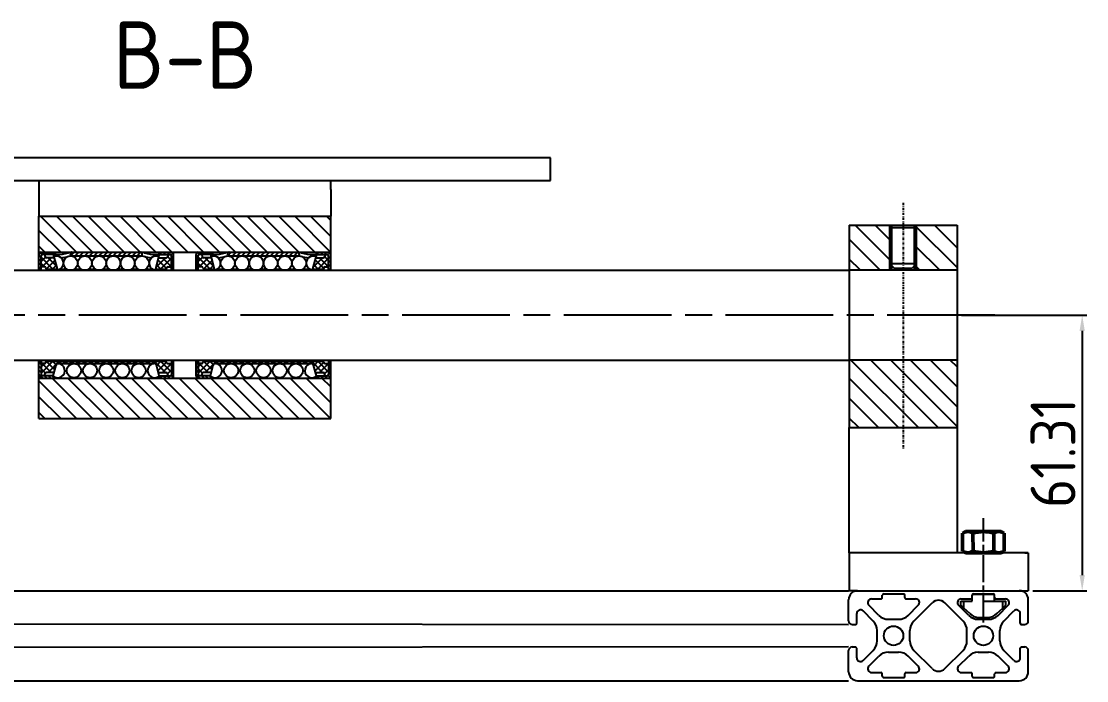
# Model space of a CAD drawing. Header units: millimetres. Extents: x 825 to 4294, y 1031 to 3282.
# Drawn here: x 2114.4 to 2351.6, y 1793.4 to 1940.1 of the extents above; entities that cross this region are included whole.
import ezdxf

# ---------------------------------------------------------------- set-up
doc = ezdxf.new("R2010")
doc.units = ezdxf.units.MM
for name, pattern in [('ACAD_ISO08W100', [36, 24, -3, 6, -3]), ('AM_ISO08W050', [18, 12, -1.5, 3, -1.5]), ('AM_ISO08W050x2', [9, 6, -0.75, 1.5, -0.75]), ('AUSGEZOGEN', [0]), ('PHL_THICK', [0]), ('STRICHPUNKT', [1, 0.5, -0.25, 0, -0.25])]:
    doc.linetypes.add(name, pattern=pattern)
for name, color, linetype, lineweight in [('AM_0N', 7, 'Continuous', 50), ('AM_5', 3, 'Continuous', 25), ('AM_7N', 4, 'AM_ISO08W050', 25), ('linie4fun', 6, 'Continuous', 25)]:
    doc.layers.add(name, color=color, linetype=linetype, lineweight=lineweight)
for name, color, linetype in [('L2STAR', 2, 'AUSGEZOGEN'), ('L5STAR', 7, 'AUSGEZOGEN'), ('M2STAR', 2, 'STRICHPUNKT'), ('osie', 221, 'ACAD_ISO08W100'), ('PROJECTION', 7, 'Continuous'), ('S2STAR', 2, 'AUSGEZOGEN'), ('wozek', 110, 'Continuous'), ('wymiar', 90, 'Continuous')]:
    doc.layers.add(name, color=color, linetype=linetype)
doc.styles.get("Standard").update_dxf_attribs({"font": 'geniso.shx'})
doc.dimstyles.new('AM_ISO$0', dxfattribs={"dimtxt": 3.5, "dimasz": 3.5, "dimexe": 1, "dimexo": 1, "dimgap": 1.5, "dimtad": 1, "dimdsep": 46, "dimtxsty": 'Standard', "dimcen": 0, "dimclrd": 256, "dimclre": 256, "dimclrt": 2, "dimadec": 0, "dimazin": 2, "dimtp": 0.1, "dimtm": 0.1, "dimtfac": 0.71, "dimtdec": 3, "dimtmove": 0, "dimatfit": 3, "dimfxl": 1, "dimlwd": -1, "dimlwe": -1, "dimarcsym": 1})

# ---------------------------------------------------------------- blocks, each defined once
blk = doc.blocks.new('*D83')
at = {"layer": 'AM_5', "linetype": 'ByBlock', "transparency": 16777216}
for p, q in [((2323.72, 1874.71), (2351.58, 1874.71)), ((2350.58, 1871.21), (2350.58, 1816.9)), ((2339.58, 1813.4), (2351.58, 1813.4))]:
    blk.add_line(p, q, dxfattribs=at)
at = {"layer": 'AM_5', "transparency": 16777216}
for points in [[(2349.99, 1871.21), (2351.16, 1871.21), (2350.58, 1874.71)], [(2349.99, 1816.9), (2351.16, 1816.9), (2350.58, 1813.4)]]:
    blk.add_solid(points, dxfattribs=at)
at = {"layer": 'DEFPOINTS', "color": 0, "transparency": 16777216}
for p in [(2322.72, 1874.71), (2338.58, 1813.4), (2350.58, 1813.4)]:
    blk.add_point(p, dxfattribs=at)
at = {"layer": 'AM_5', "color": 2, "transparency": 16777216, "insert": (2344.08, 1844.05), "char_height": 10, "attachment_point": 5, "rotation": 90}
blk.add_mtext('61.31', dxfattribs=at)

msp = doc.modelspace()

# ---------------------------------------------------------------- linework, layer by layer
at = {"layer": 'AM_0N'}
for p, q in [((2323.95277, 1826.20005), (2324.57237, 1826.55871)), ((2324.57237, 1826.55871), (2332.57236, 1826.56775)), ((2333.19277, 1826.21049), (2332.57236, 1826.56775)), ((2323.95728, 1822.21597), (2323.95277, 1826.20005)), ((2326.26728, 1822.21858), (2326.26277, 1826.20266)), ((2330.88727, 1822.2238), (2330.88277, 1826.20788)), ((2333.19727, 1822.22641), (2333.19277, 1826.21049)), ((2323.95728, 1822.21597), (2324.57768, 1821.85871)), ((2324.57768, 1821.85871), (2332.57768, 1821.86775)), ((2333.19727, 1822.22641), (2332.57768, 1821.86775))]:
    msp.add_line(p, q, dxfattribs=at)
for centre, radius, start, end in [((2325.10968, 1824.51695), 2.04236, 55.6262891, 115.6262891), ((2328.58099, 1818.93071), 7.63252, 72.4477897, 107.6817274), ((2332.03967, 1824.52478), 2.04236, 64.5032279, 124.5032279), ((2325.11037, 1823.90168), 2.04236, 244.5032279, 304.5032279), ((2328.56905, 1829.49575), 7.63252, 252.4477897, 287.6817274), ((2332.04037, 1823.90951), 2.04236, 235.6262891, 295.6262891)]:
    msp.add_arc(centre, radius, start, end, dxfattribs=at)
at = {"layer": 'AM_7N', "linetype": 'AM_ISO08W050x2'}
msp.add_line((2328.59523, 1806.33548), (2328.56898, 1829.56323), dxfattribs=at)
at = {"layer": 'L2STAR'}
for p, q in [((2307.71594, 1894.20843), (2307.71594, 1894.70843)), ((2308.21594, 1885.70843), (2308.21594, 1894.70843)), ((2313.21594, 1885.70843), (2313.21594, 1894.70843)), ((2313.71594, 1894.20843), (2313.71594, 1894.70843)), ((2307.71594, 1884.70843), (2307.71594, 1886.20843)), ((2313.71594, 1884.70843), (2313.71594, 1886.20843))]:
    msp.add_line(p, q, dxfattribs=at)
at = {"layer": 'L5STAR'}
for p, q in [((2118.29046, 1896.70843), (2183.29046, 1896.70843)), ((2118.29046, 1884.70843), (2118.29046, 1896.70843)), ((2183.29046, 1884.70843), (2183.29046, 1896.70843)), ((2298.71594, 1894.70843), (2298.71594, 1849.70843)), ((2298.71594, 1894.70843), (2322.71594, 1894.70843)), ((2308.21594, 1894.70843), (2307.71594, 1894.20843)), ((2307.71594, 1894.20843), (2313.71594, 1894.20843)), ((2307.71594, 1886.20843), (2307.71594, 1894.20843)), ((2313.21594, 1894.70843), (2313.71594, 1894.20843)), ((2313.71594, 1886.20843), (2313.71594, 1894.20843)), ((2322.71594, 1894.70843), (2322.71594, 1849.70843)), ((2118.29046, 1888.70843), (2183.29046, 1888.70843)), ((2122.17796, 1888.20843), (2119.09046, 1888.20843)), ((2119.54046, 1888.20843), (2119.68184, 1887.68079)), ((2121.49046, 1888.20843), (2121.49046, 1888.70843)), ((2121.49046, 1888.20843), (2122.42828, 1884.70843)), ((2145.09046, 1888.20843), (2144.15263, 1884.70843)), ((2144.40296, 1888.20843), (2147.49046, 1888.20843)), ((2145.09046, 1888.20843), (2145.09046, 1888.70843)), ((2147.04046, 1888.20843), (2146.89907, 1887.68079)), ((2148.29046, 1884.70843), (2148.29046, 1888.20843)), ((2153.29046, 1884.70843), (2153.29046, 1888.20843)), ((2157.17796, 1888.20843), (2154.09046, 1888.20843)), ((2154.54046, 1888.20843), (2154.68184, 1887.68079)), ((2156.49046, 1888.20843), (2156.49046, 1888.70843)), ((2156.49046, 1888.20843), (2157.42828, 1884.70843)), ((2180.09046, 1888.20843), (2179.15263, 1884.70843)), ((2179.40296, 1888.20843), (2182.49046, 1888.20843)), ((2180.09046, 1888.20843), (2180.09046, 1888.70843)), ((2182.04046, 1888.20843), (2181.89907, 1887.68079)), ((2118.79046, 1884.70843), (2118.79046, 1887.90843)), ((2121.69142, 1887.45843), (2119.97162, 1887.45843)), ((2125.35296, 1887.88343), (2141.22796, 1887.88343)), ((2144.88949, 1887.45843), (2146.6093, 1887.45843)), ((2147.79046, 1884.70843), (2147.79046, 1887.90843)), ((2153.79046, 1884.70843), (2153.79046, 1887.90843)), ((2156.69142, 1887.45843), (2154.97162, 1887.45843)), ((2160.35296, 1887.88343), (2176.22796, 1887.88343)), ((2179.88949, 1887.45843), (2181.6093, 1887.45843)), ((2182.79046, 1884.70843), (2182.79046, 1887.90843)), ((2307.71594, 1886.20843), (2308.71594, 1885.20843)), ((2307.71594, 1886.20843), (2313.71594, 1886.20843)), ((2313.71594, 1886.20843), (2312.71594, 1885.20843)), ((2118.29046, 1884.95843), (2118.79046, 1884.95843)), ((2119.56026, 1885.45843), (2118.79046, 1885.45843)), ((2119.85004, 1885.23608), (2119.99142, 1884.70843)), ((2119.92443, 1884.95843), (2122.36129, 1884.95843)), ((2123.03309, 1884.95843), (2124.49782, 1884.95843)), ((2126.20809, 1884.95843), (2127.67282, 1884.95843)), ((2129.38309, 1884.95843), (2130.84782, 1884.95843)), ((2132.55809, 1884.95843), (2134.02282, 1884.95843)), ((2135.73309, 1884.95843), (2137.19782, 1884.95843)), ((2138.90809, 1884.95843), (2140.37282, 1884.95843)), ((2142.08309, 1884.95843), (2143.54782, 1884.95843)), ((2144.21962, 1884.95843), (2146.65648, 1884.95843)), ((2146.73088, 1885.23608), (2146.58949, 1884.70843)), ((2147.02065, 1885.45843), (2147.79046, 1885.45843)), ((2147.79046, 1884.95843), (2148.29046, 1884.95843)), ((2153.29046, 1884.95843), (2153.79046, 1884.95843)), ((2154.56026, 1885.45843), (2153.79046, 1885.45843)), ((2154.85004, 1885.23608), (2154.99142, 1884.70843)), ((2154.92443, 1884.95843), (2157.36129, 1884.95843)), ((2158.03309, 1884.95843), (2159.49782, 1884.95843)), ((2161.20809, 1884.95843), (2162.67282, 1884.95843)), ((2164.38309, 1884.95843), (2165.84782, 1884.95843)), ((2167.55809, 1884.95843), (2169.02282, 1884.95843)), ((2170.73309, 1884.95843), (2172.19782, 1884.95843)), ((2173.90809, 1884.95843), (2175.37282, 1884.95843)), ((2177.08309, 1884.95843), (2178.54782, 1884.95843)), ((2179.21962, 1884.95843), (2181.65648, 1884.95843)), ((2181.73088, 1885.23608), (2181.58949, 1884.70843)), ((2182.02065, 1885.45843), (2182.79046, 1885.45843)), ((2182.79046, 1884.95843), (2183.29046, 1884.95843)), ((2322.71594, 1884.70843), (2298.71594, 1884.70843)), ((2308.21594, 1884.70843), (2308.21594, 1885.70843)), ((2308.71594, 1885.20843), (2312.71594, 1885.20843)), ((2313.21594, 1884.70843), (2313.21594, 1885.70843)), ((2118.29046, 1851.70843), (2118.29046, 1864.70843)), ((2118.29046, 1864.45843), (2118.79046, 1864.45843)), ((2118.79046, 1864.70843), (2118.79046, 1861.50843)), ((2119.85004, 1864.18079), (2119.99142, 1864.70843)), ((2119.92443, 1864.45843), (2146.65648, 1864.45843)), ((2146.73088, 1864.18079), (2146.58949, 1864.70843)), ((2147.79046, 1864.70843), (2147.79046, 1861.50843)), ((2147.79046, 1864.45843), (2148.29046, 1864.45843)), ((2148.29046, 1861.20843), (2148.29046, 1864.70843)), ((2153.29046, 1861.20843), (2153.29046, 1864.70843)), ((2153.29046, 1864.45843), (2153.79046, 1864.45843)), ((2153.79046, 1864.70843), (2153.79046, 1861.50843)), ((2154.85004, 1864.18079), (2154.99142, 1864.70843)), ((2154.92443, 1864.45843), (2181.65648, 1864.45843)), ((2181.73088, 1864.18079), (2181.58949, 1864.70843)), ((2182.79046, 1864.70843), (2182.79046, 1861.50843)), ((2182.79046, 1864.45843), (2183.29046, 1864.45843)), ((2183.29046, 1851.70843), (2183.29046, 1864.70843)), ((2322.71594, 1864.70843), (2298.71594, 1864.70843)), ((2119.56026, 1863.95843), (2118.79046, 1863.95843)), ((2121.49046, 1861.20843), (2122.13067, 1863.59776)), ((2122.61364, 1863.96835), (2143.96727, 1863.96835)), ((2145.09046, 1861.20843), (2144.45024, 1863.59776)), ((2147.02065, 1863.95843), (2147.79046, 1863.95843)), ((2154.56026, 1863.95843), (2153.79046, 1863.95843)), ((2156.49046, 1861.20843), (2157.13067, 1863.59776)), ((2157.61364, 1863.96835), (2178.96727, 1863.96835)), ((2180.09046, 1861.20843), (2179.45024, 1863.59776)), ((2182.02065, 1863.95843), (2182.79046, 1863.95843)), ((2118.29046, 1860.70843), (2183.29046, 1860.70843)), ((2121.49046, 1861.20843), (2119.09046, 1861.20843)), ((2119.54046, 1861.20843), (2119.68184, 1861.73608)), ((2121.69142, 1861.95843), (2119.97162, 1861.95843)), ((2121.49046, 1861.20843), (2121.49046, 1860.70843)), ((2122.49046, 1860.79335), (2122.49046, 1860.70843)), ((2144.09046, 1860.79335), (2144.09046, 1860.70843)), ((2144.88949, 1861.95843), (2146.6093, 1861.95843)), ((2145.09046, 1861.20843), (2145.09046, 1860.70843)), ((2145.09046, 1861.20843), (2147.49046, 1861.20843)), ((2147.04046, 1861.20843), (2146.89907, 1861.73608)), ((2156.49046, 1861.20843), (2154.09046, 1861.20843)), ((2154.54046, 1861.20843), (2154.68184, 1861.73608)), ((2156.69142, 1861.95843), (2154.97162, 1861.95843)), ((2156.49046, 1861.20843), (2156.49046, 1860.70843)), ((2157.49046, 1860.79335), (2157.49046, 1860.70843)), ((2179.09046, 1860.79335), (2179.09046, 1860.70843)), ((2179.88949, 1861.95843), (2181.6093, 1861.95843)), ((2180.09046, 1861.20843), (2182.49046, 1861.20843)), ((2180.09046, 1861.20843), (2180.09046, 1860.70843)), ((2182.04046, 1861.20843), (2181.89907, 1861.73608)), ((2118.29046, 1851.70843), (2183.29046, 1851.70843)), ((2298.71594, 1849.70843), (2322.71594, 1849.70843))]:
    msp.add_line(p, q, dxfattribs=at)
for centre in [(2125.35296, 1886.29593), (2128.52796, 1886.29593), (2131.70296, 1886.29593), (2134.87796, 1886.29593), (2138.05296, 1886.29593), (2141.22796, 1886.29593), (2160.35296, 1886.29593), (2163.52796, 1886.29593), (2166.70296, 1886.29593), (2169.87796, 1886.29593), (2173.05296, 1886.29593), (2176.22796, 1886.29593), (2126.09046, 1862.38085), (2129.69046, 1862.38085), (2133.29046, 1862.38085), (2136.89046, 1862.38085), (2140.49046, 1862.38085), (2161.09046, 1862.38085), (2164.69046, 1862.38085), (2168.29046, 1862.38085), (2171.89046, 1862.38085), (2175.49046, 1862.38085)]:
    msp.add_circle(centre, 1.5875, dxfattribs=at)
for centre, radius, start, end in [((2118.79046, 1888.20843), 0.5, 90, 180), ((2119.09046, 1887.90843), 0.3, 90, 180), ((2122.17796, 1897.20843), 9, 270, 287.3414428), ((2125.45667, 1886.70843), 2, 90, 107.3414428), ((2125.70296, 1888.29593), 0.4125, 90, 270), ((2140.87796, 1888.29593), 0.4125, 270, 90), ((2141.12424, 1886.70843), 2, 72.6585572, 90), ((2144.40296, 1897.20843), 9, 252.6585572, 270), ((2147.49046, 1887.90843), 0.3, 0, 90), ((2147.79046, 1888.20843), 0.5, 0, 90), ((2153.79046, 1888.20843), 0.5, 90, 180), ((2154.09046, 1887.90843), 0.3, 90, 180), ((2157.17796, 1897.20843), 9, 270, 287.3414428), ((2160.45667, 1886.70843), 2, 90, 107.3414428), ((2160.70296, 1888.29593), 0.4125, 90, 270), ((2175.87796, 1888.29593), 0.4125, 270, 90), ((2176.12424, 1886.70843), 2, 72.6585572, 90), ((2179.40296, 1897.20843), 9, 252.6585572, 270), ((2182.49046, 1887.90843), 0.3, 0, 90), ((2182.79046, 1888.20843), 0.5, 0, 90), ((2119.97162, 1887.75843), 0.3, 195, 270), ((2122.17796, 1886.29593), 1.5875, 278.8859031, 111.1140969), ((2122.17796, 1897.20843), 9.7775, 276.1595632, 286.222394), ((2144.40296, 1897.20843), 9.7775, 253.777606, 263.8404368), ((2144.40296, 1886.29593), 1.5875, 68.8859031, 261.1140969), ((2146.6093, 1887.75843), 0.3, 270, 345), ((2154.97162, 1887.75843), 0.3, 195, 270), ((2157.17796, 1886.29593), 1.5875, 278.8859031, 111.1140969), ((2157.17796, 1897.20843), 9.7775, 276.1595632, 286.222394), ((2179.40296, 1897.20843), 9.7775, 253.777606, 263.8404368), ((2179.40296, 1886.29593), 1.5875, 68.8859031, 261.1140969), ((2181.6093, 1887.75843), 0.3, 270, 345), ((2119.56026, 1885.15843), 0.3, 15, 90), ((2147.02065, 1885.15843), 0.3, 90, 165), ((2154.56026, 1885.15843), 0.3, 15, 90), ((2182.02065, 1885.15843), 0.3, 90, 165), ((2119.56026, 1864.25843), 0.3, 270, 345), ((2122.49046, 1862.38085), 1.5875, 230.9556865, 87.1504542), ((2122.61364, 1863.46835), 0.5, 90, 165), ((2144.09046, 1862.38085), 1.5875, 92.8495458, 309.0443135), ((2143.96727, 1863.46835), 0.5, 15, 90), ((2147.02065, 1864.25843), 0.3, 195, 270), ((2154.56026, 1864.25843), 0.3, 270, 345), ((2157.49046, 1862.38085), 1.5875, 230.9556865, 87.1504542), ((2157.61364, 1863.46835), 0.5, 90, 165), ((2179.09046, 1862.38085), 1.5875, 92.8495458, 309.0443135), ((2178.96727, 1863.46835), 0.5, 15, 90), ((2182.02065, 1864.25843), 0.3, 195, 270), ((2118.79046, 1861.20843), 0.5, 180, 270), ((2119.09046, 1861.50843), 0.3, 180, 270), ((2119.97162, 1861.65843), 0.3, 90, 165), ((2146.6093, 1861.65843), 0.3, 15, 90), ((2147.49046, 1861.50843), 0.3, 270, 0), ((2147.79046, 1861.20843), 0.5, 270, 0), ((2153.79046, 1861.20843), 0.5, 180, 270), ((2154.09046, 1861.50843), 0.3, 180, 270), ((2154.97162, 1861.65843), 0.3, 90, 165), ((2181.6093, 1861.65843), 0.3, 15, 90), ((2182.49046, 1861.50843), 0.3, 270, 0), ((2182.79046, 1861.20843), 0.5, 270, 0)]:
    msp.add_arc(centre, radius, start, end, dxfattribs=at)
at = {"layer": 'linie4fun'}
for p, q in [((2002.71594, 1884.70843), (2298.71594, 1884.70843)), ((2002.71594, 1864.70843), (2298.71594, 1864.70843)), ((2298.71594, 1849.70843), (2322.71594, 1849.74616)), ((2298.71594, 1821.86323), (2298.71594, 1849.70843)), ((2322.71594, 1849.74616), (2322.71594, 1821.86323)), ((2298.71594, 1821.86323), (2298.71594, 1813.39686)), ((2324.56983, 1821.86323), (2298.71594, 1821.86323)), ((2324.56983, 1821.86323), (2314.57768, 1821.86323)), ((2338.57768, 1821.86323), (2328.57768, 1821.86323)), ((2337.80169, 1821.86323), (2328.57768, 1821.86323)), ((2337.80169, 1821.86323), (2338.57768, 1821.86323)), ((2338.57768, 1821.86323), (2338.57768, 1813.39686)), ((2002.71594, 1813.39686), (2298.57768, 1813.39686)), ((2298.71594, 1813.39686), (2298.57768, 1813.39686)), ((2300.07768, 1813.39686), (2298.71594, 1813.39686)), ((2300.07768, 1813.39686), (2337.07768, 1813.39686)), ((2337.07768, 1813.39686), (2338.57768, 1813.39686)), ((2002.48162, 1806.13117), (2298.57768, 1805.89686)), ((2298.57768, 1800.89686), (2002.48162, 1800.66254)), ((2002.69787, 1793.39686), (2298.57768, 1793.39686))]:
    msp.add_line(p, q, dxfattribs=at)
at = {"layer": 'linie4fun', "linetype": 'PHL_THICK'}
for p, q in [((2300.57768, 1813.39686), (2336.57768, 1813.39686)), ((2306.07768, 1811.89686), (2306.07768, 1812.39686)), ((2306.37768, 1812.69686), (2310.77768, 1812.69686)), ((2311.07768, 1811.89686), (2311.07768, 1812.39686)), ((2326.07768, 1811.89686), (2326.07768, 1812.39686)), ((2326.37768, 1812.69686), (2330.77768, 1812.69686)), ((2331.07768, 1811.89686), (2331.07768, 1812.39686)), ((2298.57768, 1806.69686), (2298.57768, 1811.39686)), ((2305.32179, 1807.92554), (2303.07149, 1810.17584)), ((2303.66009, 1811.59686), (2305.77768, 1811.59686)), ((2311.37768, 1811.59686), (2313.49527, 1811.59686)), ((2311.83357, 1807.92554), (2314.08387, 1810.17584)), ((2313.10636, 1806.65275), (2317.16346, 1810.70985)), ((2324.049, 1806.65275), (2319.99189, 1810.70985)), ((2325.32179, 1807.92554), (2323.07149, 1810.17584)), ((2323.66009, 1811.59686), (2325.77768, 1811.59686)), ((2331.37768, 1811.59686), (2333.49527, 1811.59686)), ((2331.83357, 1807.92554), (2334.08387, 1810.17584)), ((2338.57768, 1806.69686), (2338.57768, 1811.39686)), ((2300.37768, 1806.19686), (2300.37768, 1808.31445)), ((2304.049, 1806.65275), (2301.79869, 1808.90305)), ((2333.10636, 1806.65275), (2335.35666, 1808.90305)), ((2336.77768, 1806.19686), (2336.77768, 1808.31445)), ((2299.37768, 1805.89686), (2300.07768, 1805.89686)), ((2307.44311, 1807.04686), (2309.71225, 1807.04686)), ((2327.44311, 1807.04686), (2329.71225, 1807.04686)), ((2337.07768, 1805.89686), (2337.77768, 1805.89686)), ((2304.92768, 1802.26229), (2304.92768, 1804.53142)), ((2312.22768, 1802.26229), (2312.22768, 1804.53142)), ((2324.92768, 1802.26229), (2324.92768, 1804.53142)), ((2332.22768, 1802.26229), (2332.22768, 1804.53142)), ((2299.37768, 1800.89686), (2300.07768, 1800.89686)), ((2300.37768, 1798.47927), (2300.37768, 1800.59686)), ((2336.77768, 1798.47927), (2336.77768, 1800.59686)), ((2337.07768, 1800.89686), (2337.77768, 1800.89686)), ((2298.57768, 1795.39686), (2298.57768, 1800.09686)), ((2301.79869, 1797.89067), (2304.049, 1800.14097)), ((2303.07149, 1796.61787), (2305.32179, 1798.86818)), ((2307.44311, 1799.74686), (2309.71225, 1799.74686)), ((2314.08387, 1796.61787), (2311.83357, 1798.86818)), ((2317.16346, 1796.08386), (2313.10636, 1800.14097)), ((2319.99189, 1796.08386), (2324.049, 1800.14097)), ((2323.07149, 1796.61787), (2325.32179, 1798.86818)), ((2327.44311, 1799.74686), (2329.71225, 1799.74686)), ((2334.08387, 1796.61787), (2331.83357, 1798.86818)), ((2335.35666, 1797.89067), (2333.10636, 1800.14097)), ((2338.57768, 1795.39686), (2338.57768, 1800.09686)), ((2300.57768, 1793.39686), (2336.57768, 1793.39686)), ((2303.66009, 1795.19686), (2305.77768, 1795.19686)), ((2306.07768, 1794.39686), (2306.07768, 1794.89686)), ((2306.37768, 1794.09686), (2310.77768, 1794.09686)), ((2311.07768, 1794.39686), (2311.07768, 1794.89686)), ((2311.37768, 1795.19686), (2313.49527, 1795.19686)), ((2323.66009, 1795.19686), (2325.77768, 1795.19686)), ((2326.07768, 1794.39686), (2326.07768, 1794.89686)), ((2326.37768, 1794.09686), (2330.77768, 1794.09686)), ((2331.07768, 1794.39686), (2331.07768, 1794.89686)), ((2331.37768, 1795.19686), (2333.49527, 1795.19686))]:
    msp.add_line(p, q, dxfattribs=at)
for centre in [(2308.57768, 1803.39686), (2328.57768, 1803.39686)]:
    msp.add_circle(centre, 2.15, dxfattribs=at)
for centre, radius, start, end in [((2300.57768, 1811.39686), 2, 90, 180), ((2306.37768, 1812.39686), 0.3, 89.9999636, 180), ((2310.77768, 1812.39686), 0.3, 0, 90.0000307), ((2326.37768, 1812.39686), 0.3, 89.9999636, 180), ((2330.77768, 1812.39686), 0.3, 0, 90.0000307), ((2336.57768, 1811.39686), 2, 0, 90), ((2303.66009, 1810.76445), 0.83241, 89.9999893, 225.0000013), ((2305.77768, 1811.89686), 0.3, 269.9999636, 0), ((2311.37768, 1811.89686), 0.3, 180, 270.0000422), ((2313.49527, 1810.76445), 0.83241, 315.0000002, 90.0000087), ((2318.57768, 1809.29564), 2, 44.9999971, 135.0000044), ((2323.66009, 1810.76445), 0.83241, 89.9999893, 225.0000013), ((2325.77768, 1811.89686), 0.3, 269.9999636, 0), ((2331.37768, 1811.89686), 0.3, 180, 270.0000422), ((2333.49527, 1810.76445), 0.83241, 315.0000002, 90.0000087), ((2301.21009, 1808.31445), 0.83241, 44.999975, 180), ((2307.44311, 1810.04686), 3, 225.0000033, 269.9999973), ((2309.71225, 1810.04686), 3, 270.0000033, 315.0000036), ((2327.44311, 1810.04686), 3, 224.9999968, 269.9999973), ((2329.71225, 1810.04686), 3, 270.0000033, 314.9999972), ((2335.94527, 1808.31445), 0.83241, 0, 135.0000245), ((2299.37768, 1806.69686), 0.8, 180, 269.9999454), ((2300.07768, 1806.19686), 0.3, 270, 0), ((2301.92768, 1804.53142), 3, 0, 45.0000033), ((2315.22768, 1804.53142), 3, 135.0000005, 180), ((2321.92768, 1804.53142), 3, 0, 45.0000005), ((2335.22768, 1804.53142), 3, 134.9999965, 180), ((2337.07768, 1806.19686), 0.3, 180, 270), ((2337.77768, 1806.69686), 0.8, 270.0000546, 0), ((2299.37768, 1800.09686), 0.8, 90.0000546, 180), ((2300.07768, 1800.59686), 0.3, 0, 90), ((2301.92768, 1802.26229), 3, 314.9999965, 0), ((2315.22768, 1802.26229), 3, 180, 224.999999), ((2321.92768, 1802.26229), 3, 315, 0), ((2335.22768, 1802.26229), 3, 180, 225.0000033), ((2337.07768, 1800.59686), 0.3, 90, 180), ((2337.77768, 1800.09686), 0.8, 0, 89.9999454), ((2301.21009, 1798.47927), 0.83241, 180, 315.0000245), ((2307.44311, 1796.74686), 3, 90.0000033, 134.9999972), ((2309.71225, 1796.74686), 3, 44.9999968, 89.9999973), ((2327.44311, 1796.74686), 3, 90.0000033, 135.0000036), ((2329.71225, 1796.74686), 3, 45.0000033, 89.9999973), ((2335.94527, 1798.47927), 0.83241, 224.999975, 0), ((2303.66009, 1796.02927), 0.83241, 135.0000002, 270.0000087), ((2313.49527, 1796.02927), 0.83241, 269.9999893, 45.0000013), ((2318.57768, 1797.49808), 2, 224.9999998, 314.9999987), ((2323.66009, 1796.02927), 0.83241, 135.0000002, 270.0000087), ((2333.49527, 1796.02927), 0.83241, 269.9999893, 45.0000013), ((2300.57768, 1795.39686), 2, 180, 270), ((2305.77768, 1794.89686), 0.3, 0, 90.0000422), ((2306.37768, 1794.39686), 0.3, 180, 270.0000307), ((2310.77768, 1794.39686), 0.3, 269.9999636, 0), ((2311.37768, 1794.89686), 0.3, 89.9999636, 180), ((2325.77768, 1794.89686), 0.3, 0, 90.0000422), ((2326.37768, 1794.39686), 0.3, 180, 270.0000307), ((2330.77768, 1794.39686), 0.3, 269.9999636, 0), ((2331.37768, 1794.89686), 0.3, 89.9999636, 180), ((2336.57768, 1795.39686), 2, 270, 0)]:
    msp.add_arc(centre, radius, start, end, dxfattribs=at)
at = {"layer": 'M2STAR'}
msp.add_line((2310.71594, 1899.70843), (2310.71594, 1844.70843), dxfattribs=at)
at = {"layer": 'osie'}
msp.add_line((2331.16118, 1874.70843), (1966.68029, 1874.70843), dxfattribs=at)
at = {"layer": 'PROJECTION', "color": 7, "linetype": 'PHL_THICK'}
for p, q in [((2326.06739, 1811.07908), (2326.06739, 1812.42908)), ((2326.31739, 1812.67908), (2330.81739, 1812.67908)), ((2328.61739, 1811.07908), (2328.61739, 1812.67908)), ((2330.86853, 1812.67391), (2330.81739, 1812.67908)), ((2330.91476, 1812.65951), (2330.86853, 1812.67391)), ((2330.95569, 1812.63734), (2330.91476, 1812.65951)), ((2330.99039, 1812.60956), (2330.95569, 1812.63734)), ((2331.01871, 1812.57727), (2330.99039, 1812.60956)), ((2331.04036, 1812.5419), (2331.01871, 1812.57727)), ((2331.05553, 1812.50464), (2331.04036, 1812.5419)), ((2331.06446, 1812.46665), (2331.05553, 1812.50464)), ((2331.06739, 1812.42908), (2331.06446, 1812.46665)), ((2331.06739, 1811.07908), (2331.06739, 1812.42908)), ((2323.56739, 1811.07908), (2324.23726, 1811.07908)), ((2323.56739, 1810.28613), (2323.56739, 1811.07908)), ((2323.5694, 1810.2545), (2323.56739, 1810.28613)), ((2323.57582, 1810.22193), (2323.5694, 1810.2545)), ((2323.58678, 1810.18958), (2323.57582, 1810.22193)), ((2323.60234, 1810.15864), (2323.58678, 1810.18958)), ((2323.62196, 1810.13022), (2323.60234, 1810.15864)), ((2323.64486, 1810.10521), (2323.62196, 1810.13022)), ((2324.23726, 1809.54033), (2323.64486, 1810.10521)), ((2324.23726, 1811.07908), (2326.06739, 1811.07908)), ((2324.23726, 1809.54033), (2324.23726, 1811.07908)), ((2328.61739, 1811.07908), (2333.56739, 1811.07908)), ((2332.89751, 1809.54033), (2332.89751, 1811.07908)), ((2332.89751, 1809.54033), (2333.48991, 1810.10521)), ((2333.48988, 1810.10519), (2333.51414, 1810.13192)), ((2333.51414, 1810.13192), (2333.53369, 1810.16095)), ((2333.53369, 1810.16095), (2333.54886, 1810.19168)), ((2333.54886, 1810.19168), (2333.55915, 1810.22312)), ((2333.55915, 1810.22312), (2333.56535, 1810.25486)), ((2333.56535, 1810.25486), (2333.56739, 1810.28613)), ((2333.56739, 1810.28613), (2333.56739, 1811.07908)), ((2325.52968, 1808.30794), (2324.23726, 1809.54033)), ((2327.59998, 1807.47908), (2329.5348, 1807.47908)), ((2331.60509, 1808.30794), (2332.89751, 1809.54033))]:
    msp.add_line(p, q, dxfattribs=at)
for centre, radius, start, end in [((2326.31739, 1812.42908), 0.25, 90, 180), ((2327.59998, 1810.47908), 3, 226.3620774, 269.9999998), ((2329.5348, 1810.47908), 3, 270.0000002, 313.6379226)]:
    msp.add_arc(centre, radius, start, end, dxfattribs=at)
at = {"layer": 'S2STAR'}
for p, q in [((2126.68567, 1888.70843), (2118.68567, 1896.70843)), ((2130.2212, 1888.70843), (2122.2212, 1896.70843)), ((2133.75674, 1888.70843), (2125.75674, 1896.70843)), ((2137.29227, 1888.70843), (2129.29227, 1896.70843)), ((2140.8278, 1888.70843), (2132.8278, 1896.70843)), ((2144.36334, 1888.70843), (2136.36334, 1896.70843)), ((2147.89887, 1888.70843), (2139.89887, 1896.70843)), ((2151.4344, 1888.70843), (2143.4344, 1896.70843)), ((2154.96994, 1888.70843), (2146.96994, 1896.70843)), ((2158.50547, 1888.70843), (2150.50547, 1896.70843)), ((2162.04101, 1888.70843), (2154.04101, 1896.70843)), ((2165.57654, 1888.70843), (2157.57654, 1896.70843)), ((2169.11207, 1888.70843), (2161.11207, 1896.70843)), ((2172.64761, 1888.70843), (2164.64761, 1896.70843)), ((2176.18314, 1888.70843), (2168.18314, 1896.70843)), ((2179.71868, 1888.70843), (2171.71868, 1896.70843)), ((2183.25421, 1888.70843), (2175.25421, 1896.70843)), ((2183.29046, 1892.20772), (2178.78974, 1896.70843)), ((2183.29046, 1895.74325), (2182.32528, 1896.70843)), ((2123.15013, 1888.70843), (2118.29046, 1893.56811)), ((2307.71594, 1887.02717), (2300.03467, 1894.70843)), ((2307.71594, 1891.44658), (2304.45409, 1894.70843)), ((2322.71594, 1885.28542), (2313.71594, 1894.28542)), ((2322.71594, 1889.70484), (2317.71234, 1894.70843)), ((2305.61525, 1884.70843), (2298.71594, 1891.60775)), ((2119.6146, 1888.70843), (2118.29046, 1890.03258)), ((2118.79046, 1887.59091), (2118.29046, 1888.09091)), ((2119.05852, 1888.20673), (2118.59613, 1888.66912)), ((2119.9407, 1888.20843), (2119.4407, 1888.70843)), ((2120.82458, 1888.20843), (2120.32458, 1888.70843)), ((2121.49046, 1888.42644), (2121.20847, 1888.70843)), ((2125.42295, 1887.99302), (2126.13836, 1888.70843)), ((2126.37402, 1887.88343), (2127.19902, 1888.70843)), ((2127.43468, 1887.88343), (2128.25968, 1888.70843)), ((2128.49534, 1887.88343), (2129.32034, 1888.70843)), ((2129.556, 1887.88343), (2130.381, 1888.70843)), ((2130.61666, 1887.88343), (2131.44166, 1888.70843)), ((2131.67732, 1887.88343), (2132.50232, 1888.70843)), ((2132.73798, 1887.88343), (2133.56298, 1888.70843)), ((2133.79864, 1887.88343), (2134.62364, 1888.70843)), ((2134.8593, 1887.88343), (2135.6843, 1888.70843)), ((2135.91996, 1887.88343), (2136.74496, 1888.70843)), ((2136.98062, 1887.88343), (2137.80562, 1888.70843)), ((2138.04128, 1887.88343), (2138.86628, 1888.70843)), ((2139.10194, 1887.88343), (2139.92694, 1888.70843)), ((2140.1626, 1887.88343), (2140.97583, 1888.69665)), ((2145.57332, 1888.20843), (2145.09046, 1888.6913)), ((2146.45721, 1888.20843), (2145.95721, 1888.70843)), ((2147.34109, 1888.20843), (2146.84109, 1888.70843)), ((2146.98018, 1887.9835), (2147.20512, 1888.20843)), ((2148.29046, 1888.14295), (2147.72497, 1888.70843)), ((2153.79046, 1887.59091), (2153.29046, 1888.09091)), ((2154.05852, 1888.20673), (2153.59613, 1888.66912)), ((2154.9407, 1888.20843), (2154.4407, 1888.70843)), ((2155.82458, 1888.20843), (2155.32458, 1888.70843)), ((2156.49046, 1888.42644), (2156.20847, 1888.70843)), ((2160.42295, 1887.99302), (2161.13836, 1888.70843)), ((2161.37402, 1887.88343), (2162.19902, 1888.70843)), ((2162.43468, 1887.88343), (2163.25968, 1888.70843)), ((2163.49534, 1887.88343), (2164.32034, 1888.70843)), ((2164.556, 1887.88343), (2165.381, 1888.70843)), ((2165.61666, 1887.88343), (2166.44166, 1888.70843)), ((2166.67732, 1887.88343), (2167.50232, 1888.70843)), ((2167.73798, 1887.88343), (2168.56298, 1888.70843)), ((2168.79864, 1887.88343), (2169.62364, 1888.70843)), ((2169.8593, 1887.88343), (2170.6843, 1888.70843)), ((2170.91996, 1887.88343), (2171.74496, 1888.70843)), ((2171.98062, 1887.88343), (2172.80562, 1888.70843)), ((2173.04128, 1887.88343), (2173.86628, 1888.70843)), ((2174.10194, 1887.88343), (2174.92694, 1888.70843)), ((2175.1626, 1887.88343), (2175.97583, 1888.69665)), ((2180.57332, 1888.20843), (2180.09046, 1888.6913)), ((2181.45721, 1888.20843), (2180.95721, 1888.70843)), ((2182.34109, 1888.20843), (2181.84109, 1888.70843)), ((2181.98018, 1887.9835), (2182.20512, 1888.20843)), ((2183.29046, 1888.14295), (2182.72497, 1888.70843)), ((2318.87351, 1884.70843), (2313.71594, 1889.866)), ((2118.79046, 1886.70703), (2118.29046, 1887.20703)), ((2118.79046, 1885.82314), (2118.29046, 1886.32314)), ((2118.79046, 1886.66383), (2119.75289, 1887.62626)), ((2121.42293, 1884.95843), (2118.79046, 1887.59091)), ((2119.50872, 1885.45843), (2118.79046, 1886.1767)), ((2118.99927, 1885.45843), (2120.99927, 1887.45843)), ((2119.92212, 1884.96706), (2121.84401, 1886.88895)), ((2122.18711, 1885.60847), (2120.33715, 1887.45843)), ((2121.3277, 1884.95843), (2122.14287, 1885.7736)), ((2144.31644, 1885.31975), (2146.45512, 1887.45843)), ((2145.46456, 1884.95843), (2144.48271, 1885.94029)), ((2146.70346, 1885.13375), (2144.78157, 1887.05564)), ((2144.83407, 1887.2516), (2145.04091, 1887.45843)), ((2145.36933, 1884.95843), (2147.79046, 1887.37956)), ((2147.79299, 1885.45843), (2145.79299, 1887.45843)), ((2147.79046, 1886.87518), (2146.9172, 1887.74844)), ((2147.28355, 1885.45843), (2147.79046, 1885.96534)), ((2148.29046, 1887.25907), (2147.79046, 1887.75907)), ((2148.29046, 1886.37518), (2147.79046, 1886.87518)), ((2148.29046, 1885.4913), (2147.79046, 1885.9913)), ((2153.79046, 1886.70703), (2153.29046, 1887.20703)), ((2153.79046, 1885.82314), (2153.29046, 1886.32314)), ((2153.79046, 1886.66383), (2154.75289, 1887.62626)), ((2156.42293, 1884.95843), (2153.79046, 1887.59091)), ((2154.50872, 1885.45843), (2153.79046, 1886.1767)), ((2153.99927, 1885.45843), (2155.99927, 1887.45843)), ((2154.92212, 1884.96706), (2156.84401, 1886.88895)), ((2157.18711, 1885.60847), (2155.33715, 1887.45843)), ((2156.3277, 1884.95843), (2157.14287, 1885.7736)), ((2179.31644, 1885.31975), (2181.45512, 1887.45843)), ((2180.46456, 1884.95843), (2179.48271, 1885.94029)), ((2181.70346, 1885.13375), (2179.78157, 1887.05564)), ((2179.83407, 1887.2516), (2180.04091, 1887.45843)), ((2180.36933, 1884.95843), (2182.79046, 1887.37956)), ((2182.79299, 1885.45843), (2180.79299, 1887.45843)), ((2182.79046, 1886.87518), (2181.9172, 1887.74844)), ((2182.28355, 1885.45843), (2182.79046, 1885.96534)), ((2183.29046, 1887.25907), (2182.79046, 1887.75907)), ((2183.29046, 1886.37518), (2182.79046, 1886.87518)), ((2183.29046, 1885.4913), (2182.79046, 1885.9913)), ((2301.19584, 1884.70843), (2298.71594, 1887.18833)), ((2314.45409, 1884.70843), (2313.33501, 1885.82751)), ((2118.77128, 1884.95843), (2118.29046, 1885.43926)), ((2120.00872, 1884.95843), (2119.89358, 1885.07357)), ((2147.93944, 1884.95843), (2147.79046, 1885.10741)), ((2153.77128, 1884.95843), (2153.29046, 1885.43926)), ((2155.00872, 1884.95843), (2154.89358, 1885.07357)), ((2182.93944, 1884.95843), (2182.79046, 1885.10741)), ((2121.42293, 1864.45843), (2118.79046, 1861.82595)), ((2120.00872, 1864.45843), (2119.89358, 1864.34329)), ((2119.92212, 1864.4498), (2121.84401, 1862.52791)), ((2122.83715, 1864.45843), (2120.33715, 1861.95843)), ((2121.3277, 1864.45843), (2122.14287, 1863.64327)), ((2122.74192, 1864.45843), (2123.232, 1863.96835)), ((2124.25136, 1864.45843), (2123.76128, 1863.96835)), ((2124.15613, 1864.45843), (2124.64621, 1863.96835)), ((2125.66557, 1864.45843), (2125.17549, 1863.96835)), ((2125.57034, 1864.45843), (2126.06042, 1863.96835)), ((2127.07979, 1864.45843), (2126.58971, 1863.96835)), ((2126.98456, 1864.45843), (2127.47464, 1863.96835)), ((2128.494, 1864.45843), (2128.00392, 1863.96835)), ((2128.39877, 1864.45843), (2128.88885, 1863.96835)), ((2129.90822, 1864.45843), (2129.41813, 1863.96835)), ((2129.81298, 1864.45843), (2130.30307, 1863.96835)), ((2131.32243, 1864.45843), (2130.83235, 1863.96835)), ((2131.2272, 1864.45843), (2131.71728, 1863.96835)), ((2132.73664, 1864.45843), (2132.24656, 1863.96835)), ((2132.64141, 1864.45843), (2133.13149, 1863.96835)), ((2134.15086, 1864.45843), (2133.66077, 1863.96835)), ((2134.05562, 1864.45843), (2134.54571, 1863.96835)), ((2135.56507, 1864.45843), (2135.07499, 1863.96835)), ((2135.46984, 1864.45843), (2135.95992, 1863.96835)), ((2136.97928, 1864.45843), (2136.4892, 1863.96835)), ((2136.88405, 1864.45843), (2137.37413, 1863.96835)), ((2138.3935, 1864.45843), (2137.90341, 1863.96835)), ((2138.29826, 1864.45843), (2138.78835, 1863.96835)), ((2139.80771, 1864.45843), (2139.31763, 1863.96835)), ((2139.71248, 1864.45843), (2140.20256, 1863.96835)), ((2141.22192, 1864.45843), (2140.73184, 1863.96835)), ((2141.12669, 1864.45843), (2141.61677, 1863.96835)), ((2142.63614, 1864.45843), (2142.14606, 1863.96835)), ((2142.54091, 1864.45843), (2143.03099, 1863.96835)), ((2144.05035, 1864.45843), (2143.56027, 1863.96835)), ((2143.95512, 1864.45843), (2146.45512, 1861.95843)), ((2145.46456, 1864.45843), (2144.48271, 1863.47658)), ((2145.36933, 1864.45843), (2147.79046, 1862.03731)), ((2148.29046, 1864.2781), (2148.11012, 1864.45843)), ((2156.42293, 1864.45843), (2153.79046, 1861.82595)), ((2155.00872, 1864.45843), (2154.89358, 1864.34329)), ((2154.92212, 1864.4498), (2156.84401, 1862.52791)), ((2157.83715, 1864.45843), (2155.33715, 1861.95843)), ((2156.3277, 1864.45843), (2157.14287, 1863.64327)), ((2157.74192, 1864.45843), (2158.232, 1863.96835)), ((2159.25136, 1864.45843), (2158.76128, 1863.96835)), ((2159.15613, 1864.45843), (2159.64621, 1863.96835)), ((2160.66557, 1864.45843), (2160.17549, 1863.96835)), ((2160.57034, 1864.45843), (2161.06042, 1863.96835)), ((2162.07979, 1864.45843), (2161.58971, 1863.96835)), ((2161.98456, 1864.45843), (2162.47464, 1863.96835)), ((2163.494, 1864.45843), (2163.00392, 1863.96835)), ((2163.39877, 1864.45843), (2163.88885, 1863.96835)), ((2164.90822, 1864.45843), (2164.41813, 1863.96835)), ((2164.81298, 1864.45843), (2165.30307, 1863.96835)), ((2166.32243, 1864.45843), (2165.83235, 1863.96835)), ((2166.2272, 1864.45843), (2166.71728, 1863.96835)), ((2167.73664, 1864.45843), (2167.24656, 1863.96835)), ((2167.64141, 1864.45843), (2168.13149, 1863.96835)), ((2169.15086, 1864.45843), (2168.66077, 1863.96835)), ((2169.05562, 1864.45843), (2169.54571, 1863.96835)), ((2170.56507, 1864.45843), (2170.07499, 1863.96835)), ((2170.46984, 1864.45843), (2170.95992, 1863.96835)), ((2171.97928, 1864.45843), (2171.4892, 1863.96835)), ((2171.88405, 1864.45843), (2172.37413, 1863.96835)), ((2173.3935, 1864.45843), (2172.90341, 1863.96835)), ((2173.29826, 1864.45843), (2173.78835, 1863.96835)), ((2174.80771, 1864.45843), (2174.31763, 1863.96835)), ((2174.71248, 1864.45843), (2175.20256, 1863.96835)), ((2176.22192, 1864.45843), (2175.73184, 1863.96835)), ((2176.12669, 1864.45843), (2176.61677, 1863.96835)), ((2177.63614, 1864.45843), (2177.14606, 1863.96835)), ((2177.54091, 1864.45843), (2178.03099, 1863.96835)), ((2179.05035, 1864.45843), (2178.56027, 1863.96835)), ((2178.95512, 1864.45843), (2181.45512, 1861.95843)), ((2180.46456, 1864.45843), (2179.48271, 1863.47658)), ((2180.36933, 1864.45843), (2182.79046, 1862.03731)), ((2183.29046, 1864.2781), (2183.11012, 1864.45843)), ((2314.09875, 1849.70843), (2299.09875, 1864.70843)), ((2318.51817, 1849.70843), (2303.51817, 1864.70843)), ((2322.71594, 1849.93008), (2307.93759, 1864.70843)), ((2322.71594, 1854.3495), (2312.357, 1864.70843)), ((2322.71594, 1858.76891), (2316.77642, 1864.70843)), ((2322.71594, 1863.18833), (2321.19584, 1864.70843)), ((2118.79046, 1863.72606), (2118.29046, 1864.22606)), ((2118.79046, 1862.84217), (2118.29046, 1863.34217)), ((2118.79046, 1861.95829), (2118.29046, 1862.45829)), ((2119.50872, 1863.95843), (2118.79046, 1863.24017)), ((2118.79046, 1862.75304), (2119.75289, 1861.7906)), ((2118.99927, 1863.95843), (2120.99927, 1861.95843)), ((2146.70346, 1864.28311), (2144.78157, 1862.36122)), ((2144.83407, 1862.16526), (2145.04091, 1861.95843)), ((2147.79046, 1863.9559), (2145.79299, 1861.95843)), ((2147.79046, 1862.54168), (2146.9172, 1861.66843)), ((2148.29046, 1863.39421), (2147.79046, 1863.89421)), ((2148.29046, 1862.51033), (2147.79046, 1863.01033)), ((2148.29046, 1861.62644), (2147.79046, 1862.12644)), ((2153.79046, 1863.72606), (2153.29046, 1864.22606)), ((2153.79046, 1862.84217), (2153.29046, 1863.34217)), ((2153.79046, 1861.95829), (2153.29046, 1862.45829)), ((2154.50872, 1863.95843), (2153.79046, 1863.24017)), ((2153.79046, 1862.75304), (2154.75289, 1861.7906)), ((2153.99927, 1863.95843), (2155.99927, 1861.95843)), ((2181.70346, 1864.28311), (2179.78157, 1862.36122)), ((2179.83407, 1862.16526), (2180.04091, 1861.95843)), ((2182.79046, 1863.9559), (2180.79299, 1861.95843)), ((2182.79046, 1862.54168), (2181.9172, 1861.66843)), ((2183.29046, 1863.39421), (2182.79046, 1863.89421)), ((2183.29046, 1862.51033), (2182.79046, 1863.01033)), ((2183.29046, 1861.62644), (2182.79046, 1862.12644)), ((2119.15643, 1860.70843), (2118.29046, 1861.57441)), ((2126.68567, 1851.70843), (2118.29046, 1860.10364)), ((2120.04031, 1860.70843), (2119.54031, 1861.20843)), ((2120.9242, 1860.70843), (2120.4242, 1861.20843)), ((2130.2212, 1851.70843), (2121.2212, 1860.70843)), ((2121.49046, 1861.02606), (2121.30808, 1861.20843)), ((2133.75674, 1851.70843), (2124.75674, 1860.70843)), ((2137.29227, 1851.70843), (2128.29227, 1860.70843)), ((2140.8278, 1851.70843), (2131.8278, 1860.70843)), ((2144.36334, 1851.70843), (2135.36334, 1860.70843)), ((2147.89887, 1851.70843), (2138.89887, 1860.70843)), ((2151.4344, 1851.70843), (2142.4344, 1860.70843)), ((2145.67293, 1860.70843), (2145.17293, 1861.20843)), ((2154.96994, 1851.70843), (2145.96994, 1860.70843)), ((2146.55682, 1860.70843), (2146.05682, 1861.20843)), ((2147.4407, 1860.70843), (2146.9407, 1861.20843)), ((2146.98018, 1861.43337), (2147.20512, 1861.20843)), ((2148.16066, 1860.87236), (2147.71896, 1861.31405)), ((2158.50547, 1851.70843), (2149.50547, 1860.70843)), ((2162.04101, 1851.70843), (2153.04101, 1860.70843)), ((2154.15643, 1860.70843), (2153.29046, 1861.57441)), ((2155.04031, 1860.70843), (2154.54031, 1861.20843)), ((2155.9242, 1860.70843), (2155.4242, 1861.20843)), ((2156.49046, 1861.02606), (2156.30808, 1861.20843)), ((2165.57654, 1851.70843), (2156.57654, 1860.70843)), ((2169.11207, 1851.70843), (2160.11207, 1860.70843)), ((2172.64761, 1851.70843), (2163.64761, 1860.70843)), ((2176.18314, 1851.70843), (2167.18314, 1860.70843)), ((2179.71868, 1851.70843), (2170.71868, 1860.70843)), ((2183.25421, 1851.70843), (2174.25421, 1860.70843)), ((2183.29046, 1855.20772), (2177.78974, 1860.70843)), ((2180.67293, 1860.70843), (2180.17293, 1861.20843)), ((2181.55682, 1860.70843), (2181.05682, 1861.20843)), ((2183.29046, 1858.74325), (2181.32528, 1860.70843)), ((2182.4407, 1860.70843), (2181.9407, 1861.20843)), ((2181.98018, 1861.43337), (2182.20512, 1861.20843)), ((2183.16066, 1860.87236), (2182.71896, 1861.31405)), ((2309.67933, 1849.70843), (2298.71594, 1860.67183)), ((2123.15013, 1851.70843), (2118.29046, 1856.56811)), ((2305.25992, 1849.70843), (2298.71594, 1856.25241)), ((2119.6146, 1851.70843), (2118.29046, 1853.03258)), ((2300.8405, 1849.70843), (2298.71594, 1851.83299))]:
    msp.add_line(p, q, dxfattribs=at)
at = {"layer": 'wozek'}
for p, q in [((2232.18787, 1909.70843), (2067.18787, 1909.70843)), ((2232.18787, 1904.70843), (2232.18787, 1909.70843)), ((2067.18787, 1904.70843), (2118.29046, 1904.70843)), ((2118.29046, 1904.70843), (2118.29046, 1896.70843)), ((2118.29046, 1904.70843), (2183.29046, 1904.70843)), ((2183.29046, 1902.70843), (2183.29046, 1904.70843)), ((2183.29046, 1904.70843), (2232.18787, 1904.70843)), ((2183.29046, 1902.70843), (2183.29046, 1896.70843))]:
    msp.add_line(p, q, dxfattribs=at)

# ---------------------------------------------------------------- texts
at = {"layer": 'wymiar', "insert": (2134.8473, 1940.09004), "char_height": 15, "attachment_point": 1}
msp.add_mtext_dynamic_manual_height_columns('B-B', width=158.4505661, gutter_width=12.5, heights=[0], dxfattribs=at)

# ---------------------------------------------------------------- dimensions: what is measured, and where the dimension line sits
at = {"layer": 'AM_5'}
dim = msp.add_linear_dim(base=(2350.57768, 1813.39686), p1=(2322.71594, 1874.70843), p2=(2338.57768, 1813.39686), angle=90, dimstyle='AM_ISO$0', override={"dimtxt": 10}, dxfattribs=at)
dim.commit()
dim.dimension.update_dxf_attribs({"geometry": '*D83', "text_midpoint": (2344.07768, 1844.05264)})

doc.saveas('drawing.dxf')
